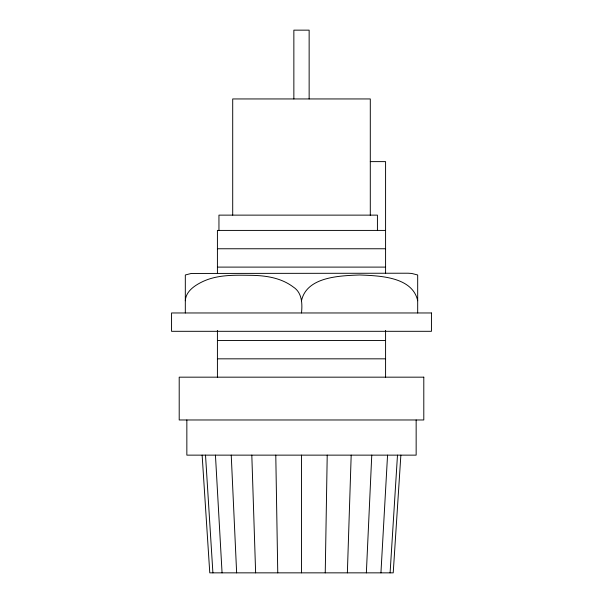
<?xml version="1.0" encoding="UTF-8"?>
<svg xmlns="http://www.w3.org/2000/svg" width="603" height="603" viewBox="0 0 603 603"><rect width="100%" height="100%" fill="white"/><g stroke="black" fill="none" stroke-linecap="round" stroke-linejoin="round"><path stroke-width="0.9" d="M325.243 572.85L327.218 455.137M347.366 572.85L351.187 455.137M366.36 572.85L371.765 455.137M380.938 572.85L387.556 455.137M390.096 572.85L397.483 455.137M400.867 455.137L393.224 572.85L209.776 572.85L202.133 455.137M185.317 300.739C185.882 290.91 195.364 285.023 203.399 281.277C217.879 274.682 234.303 275.089 249.898 275.315C265.019 275.405 280.84 277.591 293.231 286.975C302.118 292.583 302.465 303.603 301.5 312.965M301.5 300.739C306.754 276.476 340.394 275.782 359.592 274.976C378.79 275.782 412.429 276.476 417.683 300.739M370.295 161.619L385.581 161.619L385.581 273.521M385.581 230.414L217.419 230.414L217.419 273.521M217.419 248.76L385.581 248.76M217.419 267.106L385.581 267.106M217.419 340.484L385.581 340.484M217.419 358.83L385.581 358.83M205.517 455.137L212.904 572.85M215.444 455.137L222.062 572.85M231.235 455.137L236.64 572.85M251.813 455.137L255.634 572.85M275.782 455.137L277.757 572.85M417.683 312.965L417.683 274.976L411.728 273.453L408.141 273.219L191.272 273.453L185.317 274.976L185.317 312.965M416.153 419.974L416.153 455.137L186.847 455.137L186.847 419.974M385.581 330.391L385.581 377.169M377.425 230.414L377.425 215.128L218.949 215.128L218.949 230.414M370.295 215.361L370.295 98.945L232.705 98.945L232.705 215.128M309.143 98.945L309.143 30.15L293.857 30.15L293.857 98.945M301.5 455.137L301.5 572.85M217.419 330.391L217.419 377.169M431.439 312.965L171.561 312.965L171.561 331.311L431.439 331.311L431.439 312.965M423.796 377.169L179.204 377.169L179.204 419.974L423.796 419.974L423.796 377.169"/></g></svg>
